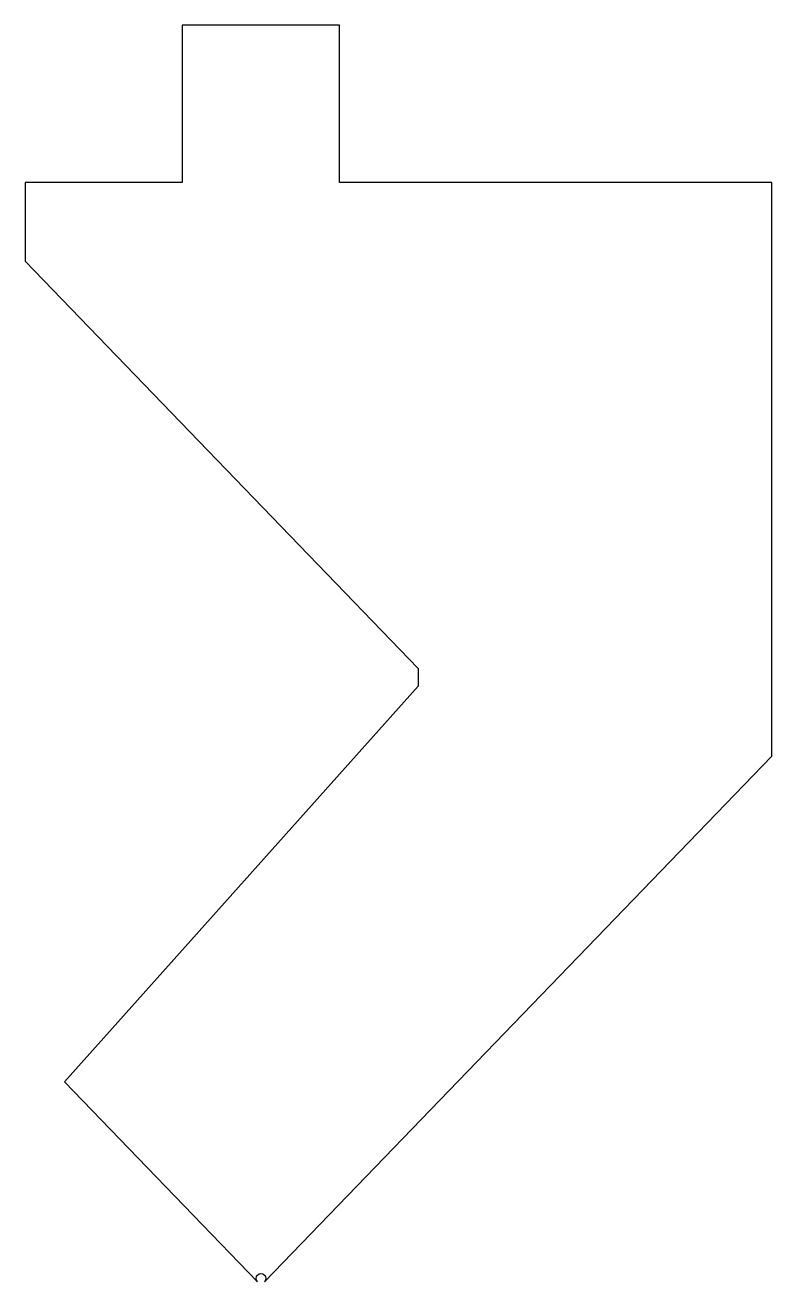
# Model space of a CAD drawing. Header units: millimetres. Extents: x -60 to 0, y -42 to 59.
import ezdxf

# ---------------------------------------------------------------- set-up
doc = ezdxf.new("R2010")
doc.units = ezdxf.units.MM

msp = doc.modelspace()

# ---------------------------------------------------------------- linework, layer by layer
at = {"layer": 'OUTER_PROFILES'}
msp.add_lwpolyline([(-47.63, 46.33), (-60.33, 46.33), (-60.33, 39.98), (-28.58, 7.09), (-28.58, 5.65), (-57.15, -26.3), (-41.56, -42.45, -2.355852), (-40.99, -42.45), (0, 0), (0, 46.33), (-34.93, 46.33), (-34.93, 59.03), (-47.63, 59.03)], format="xyb", close=True, dxfattribs=at)

doc.saveas('drawing.dxf')
